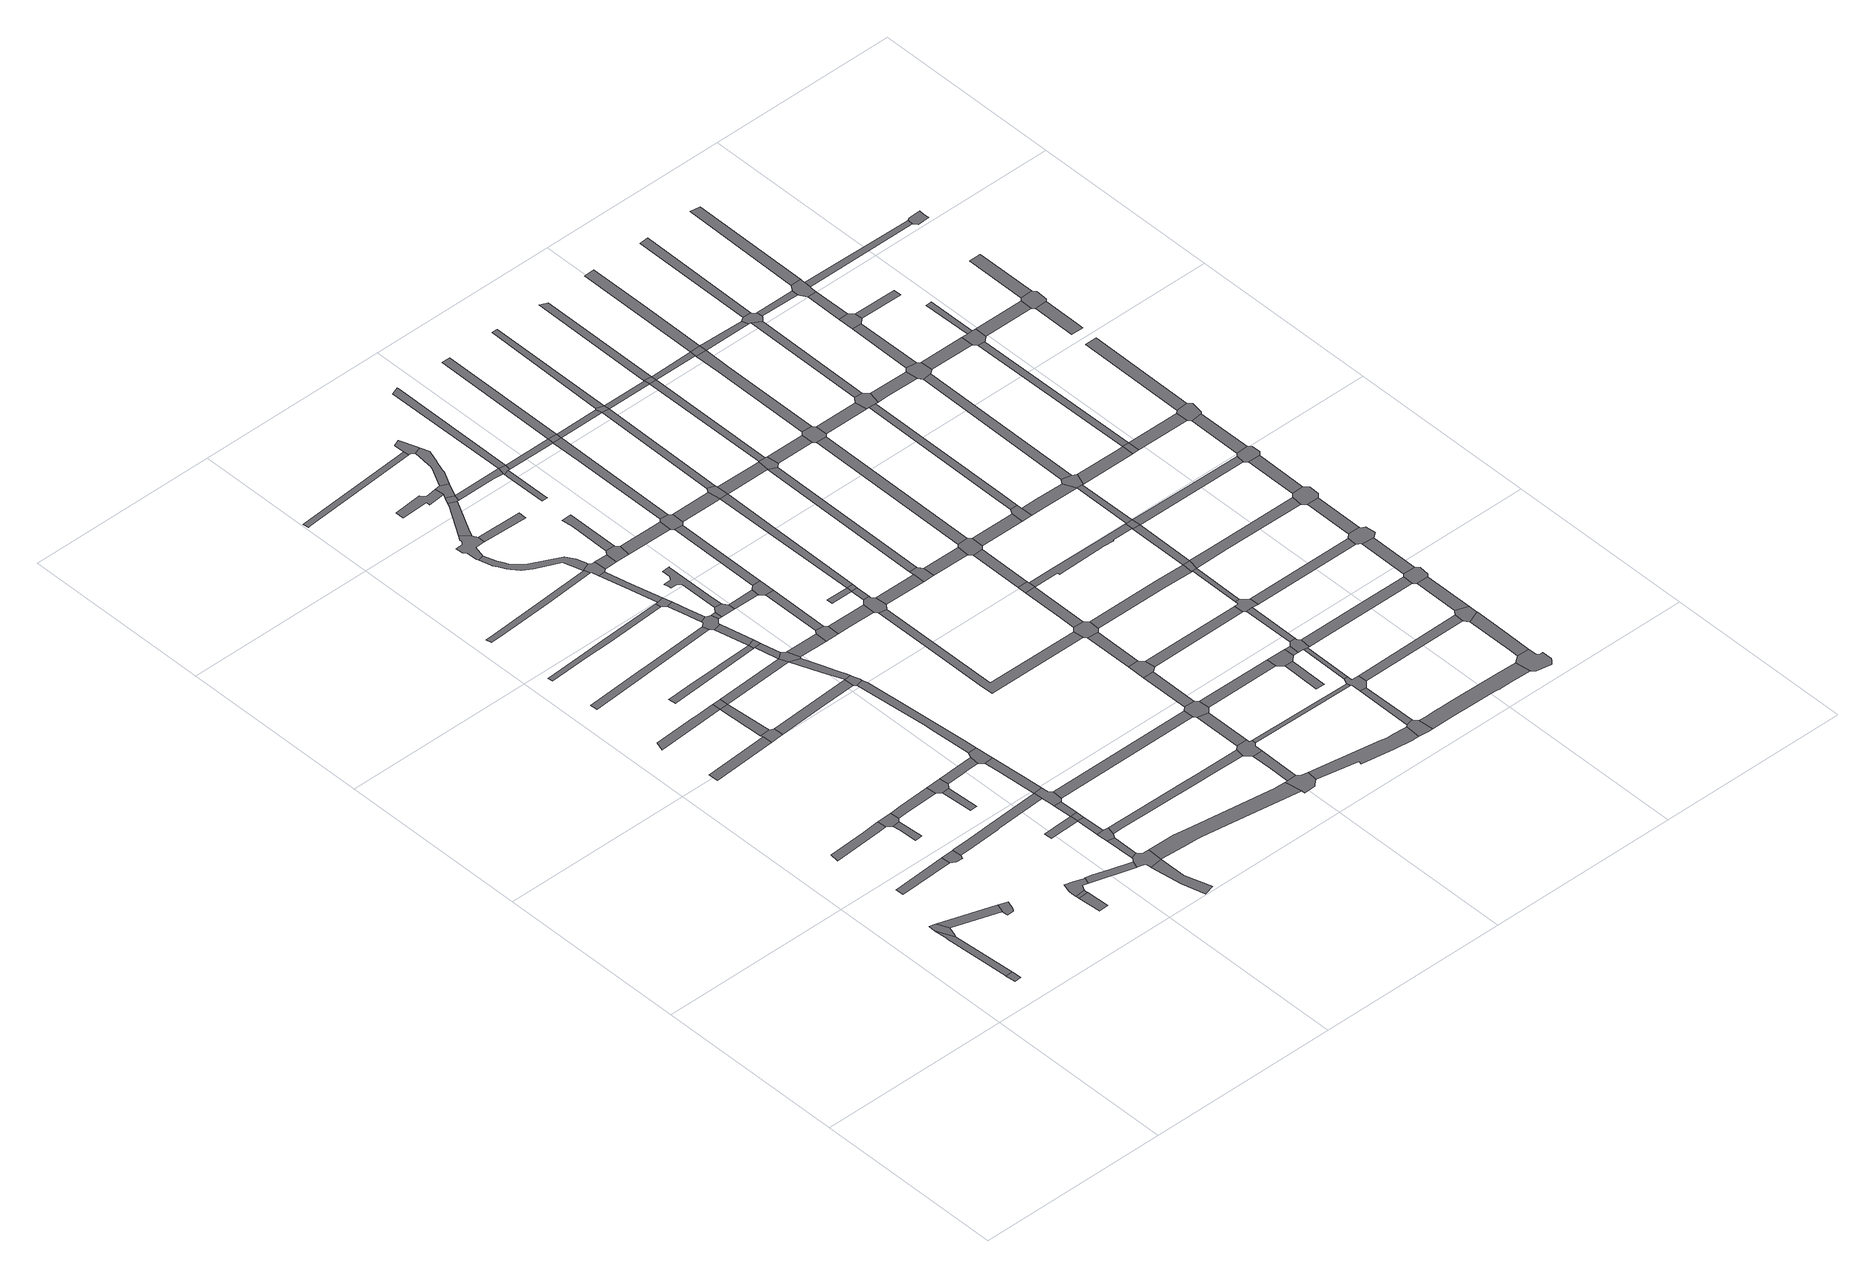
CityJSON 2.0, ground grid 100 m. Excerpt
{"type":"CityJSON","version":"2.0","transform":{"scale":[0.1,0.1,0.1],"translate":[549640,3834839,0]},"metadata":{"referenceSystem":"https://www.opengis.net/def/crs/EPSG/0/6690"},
"CityObjects":{
"road1":{"type":"Road","geometry":[{"type":"MultiSurface","lod":"1","boundaries":[[[0,1,2,3,4,5]]]}]},
"road2":{"type":"Road","attributes":{"RoadStructureAttribute.sectionType":"1"},"geometry":[{"type":"MultiSurface","lod":"1","boundaries":[[[6,7,8,2,1,9]]]}]},
"road3":{"type":"Road","geometry":[{"type":"MultiSurface","lod":"1","boundaries":[[[10,6,9,11,12,13]]]}]},
"road4":{"type":"Road","attributes":{"RoadStructureAttribute.sectionType":"1"},"geometry":[{"type":"MultiSurface","lod":"1","boundaries":[[[13,12,14,15,16]]]}]},
"road5":{"type":"Road","attributes":{"RoadStructureAttribute.sectionType":"1"},"geometry":[{"type":"MultiSurface","lod":"1","boundaries":[[[17,18,19,20]]]}]},
"road6":{"type":"Road","geometry":[{"type":"MultiSurface","lod":"1","boundaries":[[[16,15,21,22,23,24,25,26]]]}]},
"road7":{"type":"Road","attributes":{"RoadStructureAttribute.sectionType":"1"},"geometry":[{"type":"MultiSurface","lod":"1","boundaries":[[[27,28,29,30,31,32]]]}]},
"road8":{"type":"Road","geometry":[{"type":"MultiSurface","lod":"1","boundaries":[[[33,17,20,34,35,36,37,38]]]}]},
"road9":{"type":"Road","geometry":[{"type":"MultiSurface","lod":"1","boundaries":[[[39,40,41,42,43,44,45]]]}]},
"road10":{"type":"Road","geometry":[{"type":"MultiSurface","lod":"1","boundaries":[[[46,47,48,49]]]}]},
"road11":{"type":"Road","geometry":[{"type":"MultiSurface","lod":"1","boundaries":[[[50,27,32,51,52,45,44,53,54]]]}]},
"road12":{"type":"Road","attributes":{"RoadStructureAttribute.sectionType":"1"},"geometry":[{"type":"MultiSurface","lod":"1","boundaries":[[[55,56,47,46]]]}]},
"road13":{"type":"Road","attributes":{"RoadStructureAttribute.sectionType":"1"},"geometry":[{"type":"MultiSurface","lod":"1","boundaries":[[[57,58,59,60]]]}]},
"road14":{"type":"Road","geometry":[{"type":"MultiSurface","lod":"1","boundaries":[[[61,62,63,64,65,66,56,55,67,68,69]]]}]},
"road15":{"type":"Road","attributes":{"RoadStructureAttribute.sectionType":"1"},"geometry":[{"type":"MultiSurface","lod":"1","boundaries":[[[70,71,72,73,74,75,76]]]}]},
"road16":{"type":"Road","attributes":{"RoadStructureAttribute.sectionType":"1"},"geometry":[{"type":"MultiSurface","lod":"1","boundaries":[[[77,78,50,54,79,80]]]}]},
"road17":{"type":"Road","attributes":{"RoadStructureAttribute.sectionType":"1"},"geometry":[{"type":"MultiSurface","lod":"1","boundaries":[[[81,82,69,68,83,84]]]}]},
"road18":{"type":"Road","attributes":{"RoadStructureAttribute.sectionType":"1"},"geometry":[{"type":"MultiSurface","lod":"1","boundaries":[[[85,86,87,88,89,33,38,90,91,92,93]]]}]},
"road19":{"type":"Road","geometry":[{"type":"MultiSurface","lod":"1","boundaries":[[[94,95,96,57,60,97,98,99]]]}]},
"road20":{"type":"Road","attributes":{"RoadStructureAttribute.sectionType":"1"},"geometry":[{"type":"MultiSurface","lod":"1","boundaries":[[[100,101,76,96,95]]]}]},
"road21":{"type":"Road","geometry":[{"type":"MultiSurface","lod":"1","boundaries":[[[102,103,104,105,106]]]}]},
"road22":{"type":"Road","geometry":[{"type":"MultiSurface","lod":"1","boundaries":[[[107,70,76,101]]]}]},
"road23":{"type":"Road","geometry":[{"type":"MultiSurface","lod":"1","boundaries":[[[108,77,80,109,106,105,110]]]}]},
"road24":{"type":"Road","attributes":{"RoadStructureAttribute.sectionType":"1"},"geometry":[{"type":"MultiSurface","lod":"1","boundaries":[[[111,112,113,114,115,116]]]}]},
"road25":{"type":"Road","geometry":[{"type":"MultiSurface","lod":"1","boundaries":[[[117,118,119,120,121,122,123,124,125,126,127]]]}]},
"road26":{"type":"Road","geometry":[{"type":"MultiSurface","lod":"1","boundaries":[[[128,129,130,131,132,133,134,84,83,135,136,137,138,113,112,139]]]}]},
"road27":{"type":"Road","attributes":{"RoadStructureAttribute.sectionType":"1"},"geometry":[{"type":"MultiSurface","lod":"1","boundaries":[[[140,141,142,143,144,145,146,147]]]}]},
"road28":{"type":"Road","attributes":{"RoadStructureAttribute.sectionType":"1"},"geometry":[{"type":"MultiSurface","lod":"1","boundaries":[[[148,131,130,149]]]}]},
"road29":{"type":"Road","attributes":{"RoadStructureAttribute.sectionType":"1"},"geometry":[{"type":"MultiSurface","lod":"1","boundaries":[[[150,151,152,153,154,155,156,157]]]}]},
"road30":{"type":"Road","geometry":[{"type":"MultiSurface","lod":"1","boundaries":[[[158,159,160,148,149,161,162,163]]]}]},
"road31":{"type":"Road","attributes":{"RoadStructureAttribute.sectionType":"1"},"geometry":[{"type":"MultiSurface","lod":"1","boundaries":[[[164,165,127,166,167,159,158]]]}]},
"road32":{"type":"Road","geometry":[{"type":"MultiSurface","lod":"1","boundaries":[[[168,117,127,165]]]}]},
"road33":{"type":"Road","attributes":{"RoadStructureAttribute.sectionType":"1"},"geometry":[{"type":"MultiSurface","lod":"1","boundaries":[[[169,170,171,108,110,172,173,174]]]}]},
"road34":{"type":"Road","attributes":{"RoadStructureAttribute.sectionType":"1"},"geometry":[{"type":"MultiSurface","lod":"1","boundaries":[[[175,176,177,178,179,180,181,182,183]]]}]},
"road35":{"type":"Road","attributes":{"RoadStructureAttribute.sectionType":"1"},"geometry":[{"type":"MultiSurface","lod":"1","boundaries":[[[184,185,186,187,188,189,190,191,192,193]]]}]},
"road36":{"type":"Road","attributes":{"RoadStructureAttribute.sectionType":"1"},"geometry":[{"type":"MultiSurface","lod":"1","boundaries":[[[194,117,168,195]]]}]},
"road37":{"type":"Road","attributes":{"RoadStructureAttribute.sectionType":"1"},"geometry":[{"type":"MultiSurface","lod":"1","boundaries":[[[196,99,98,197,198]]]}]},
"road38":{"type":"Road","geometry":[{"type":"MultiSurface","lod":"1","boundaries":[[[199,200,85,93,201,194,195,202,203,204,205]]]}]},
"road39":{"type":"Road","attributes":{"RoadStructureAttribute.sectionType":"1"},"geometry":[{"type":"MultiSurface","lod":"1","boundaries":[[[206,207,107,101,208,209]]]}]},
"road40":{"type":"Road","attributes":{"RoadStructureAttribute.sectionType":"1"},"geometry":[{"type":"MultiSurface","lod":"1","boundaries":[[[210,211,212,213,214,215,85,200]]]}]},
"road41":{"type":"Road","geometry":[{"type":"MultiSurface","lod":"1","boundaries":[[[216,217,169,174,213,212]]]}]},
"road42":{"type":"Road","geometry":[{"type":"MultiSurface","lod":"1","boundaries":[[[218,219,220,221,222,223,224,225,226,227,228,229,230,231,232,233,234,235]]]}]},
"road43":{"type":"Road","attributes":{"RoadStructureAttribute.sectionType":"1"},"geometry":[{"type":"MultiSurface","lod":"1","boundaries":[[[236,237,238,239,240,241,242,243,244,245,217,216]]]}]},
"road44":{"type":"Road","attributes":{"RoadStructureAttribute.sectionType":"1"},"geometry":[{"type":"MultiSurface","lod":"1","boundaries":[[[246,247,248,249,250,251,252,253,231,230,254,255,256,257,258,259,260,261,262,263,264]]]}]},
"road45":{"type":"Road","attributes":{"RoadStructureAttribute.sectionType":"1"},"geometry":[{"type":"MultiSurface","lod":"1","boundaries":[[[265,266,267,268,206,269]]]}]},
"road46":{"type":"Road","attributes":{"RoadStructureAttribute.sectionType":"1"},"geometry":[{"type":"MultiSurface","lod":"1","boundaries":[[[270,271,272,273,274,275,276,277]]]}]},
"road47":{"type":"Road","geometry":[{"type":"MultiSurface","lod":"1","boundaries":[[[278,175,183,266,265]]]}]},
"road48":{"type":"Road","geometry":[{"type":"MultiSurface","lod":"1","boundaries":[[[279,280,269,206,209,281,282,283]]]}]},
"road49":{"type":"Road","attributes":{"RoadStructureAttribute.sectionType":"1"},"geometry":[{"type":"MultiSurface","lod":"1","boundaries":[[[209,284,285,286,287,288,289,290,281]]]}]},
"road50":{"type":"Road","attributes":{"RoadStructureAttribute.sectionType":"1"},"geometry":[{"type":"MultiSurface","lod":"1","boundaries":[[[291,292,293,175,278]]]}]},
"road51":{"type":"Road","geometry":[{"type":"MultiSurface","lod":"1","boundaries":[[[294,295,286,285,196,198,242,241]]]}]},
"road52":{"type":"Road","geometry":[{"type":"MultiSurface","lod":"1","boundaries":[[[296,297,298,299,300,301,302,303,140,147,304,292,291,305,306,307,308]]]}]},
"road53":{"type":"Road","attributes":{"RoadStructureAttribute.sectionType":"1"},"geometry":[{"type":"MultiSurface","lod":"1","boundaries":[[[309,310,311,312,301,300]]]}]},
"road54":{"type":"Road","geometry":[{"type":"MultiSurface","lod":"1","boundaries":[[[313,314,150,157,315,316,311,310]]]}]},
"road55":{"type":"Road","attributes":{"RoadStructureAttribute.sectionType":"1"},"geometry":[{"type":"MultiSurface","lod":"1","boundaries":[[[317,318,319,320,139,112,321,322,323,324,325,326,327,328]]]}]},
"road56":{"type":"Road","attributes":{"RoadStructureAttribute.sectionType":"1"},"geometry":[{"type":"MultiSurface","lod":"1","boundaries":[[[329,330,331,332,314,313]]]}]},
"road57":{"type":"Road","attributes":{"RoadStructureAttribute.sectionType":"1"},"geometry":[{"type":"MultiSurface","lod":"1","boundaries":[[[333,334,218,235,335,336,337]]]}]},
"road58":{"type":"Road","geometry":[{"type":"MultiSurface","lod":"1","boundaries":[[[338,339,340,341,342,343,344,345,346]]]}]},
"road59":{"type":"Road","geometry":[{"type":"MultiSurface","lod":"1","boundaries":[[[347,264,263,184,193,348,331,330,349,350,351]]]}]},
"road60":{"type":"Road","attributes":{"RoadStructureAttribute.sectionType":"1"},"geometry":[{"type":"MultiSurface","lod":"1","boundaries":[[[352,353,308,307,354]]]}]},
"road61":{"type":"Road","attributes":{"RoadStructureAttribute.sectionType":"1"},"geometry":[{"type":"MultiSurface","lod":"1","boundaries":[[[355,356,163,162,357,358,359,360,361,362]]]}]},
"road62":{"type":"Road","attributes":{"RoadStructureAttribute.sectionType":"1"},"geometry":[{"type":"MultiSurface","lod":"1","boundaries":[[[283,282,363,364]]]}]},
"road63":{"type":"Road","attributes":{"RoadStructureAttribute.sectionType":"1"},"geometry":[{"type":"MultiSurface","lod":"1","boundaries":[[[365,366,234,233]]]}]},
"road64":{"type":"Road","geometry":[{"type":"MultiSurface","lod":"1","boundaries":[[[367,368,352,354,369,370,371,372,373]]]}]},
"road65":{"type":"Road","attributes":{"RoadStructureAttribute.sectionType":"1"},"geometry":[{"type":"MultiSurface","lod":"1","boundaries":[[[351,350,374,375,376]]]}]},
"road66":{"type":"Road","geometry":[{"type":"MultiSurface","lod":"1","boundaries":[[[377,333,337,378,379]]]}]},
"road67":{"type":"Road","attributes":{"RoadStructureAttribute.sectionType":"1"},"geometry":[{"type":"MultiSurface","lod":"1","boundaries":[[[380,381,382,383,384,385,386,387,388,389,390,391,392,393,394,395,367,373]]]}]},
"road68":{"type":"Road","attributes":{"RoadStructureAttribute.sectionType":"1"},"geometry":[{"type":"MultiSurface","lod":"1","boundaries":[[[205,204,396,397]]]}]},
"road69":{"type":"Road","geometry":[{"type":"MultiSurface","lod":"1","boundaries":[[[398,346,345,377,379,399,400]]]}]},
"road70":{"type":"Road","geometry":[{"type":"MultiSurface","lod":"1","boundaries":[[[401,376,375,402,403,404]]]}]},
"road71":{"type":"Road","geometry":[{"type":"MultiSurface","lod":"1","boundaries":[[[405,364,363,406,407,408]]]}]},
"road72":{"type":"Road","attributes":{"RoadStructureAttribute.sectionType":"1"},"geometry":[{"type":"MultiSurface","lod":"1","boundaries":[[[370,369,409,410,411]]]}]},
"road73":{"type":"Road","attributes":{"RoadStructureAttribute.sectionType":"1"},"geometry":[{"type":"MultiSurface","lod":"1","boundaries":[[[412,413,414,401,404]]]}]},
"road74":{"type":"Road","attributes":{"RoadStructureAttribute.sectionType":"1"},"geometry":[{"type":"MultiSurface","lod":"1","boundaries":[[[415,405,408,416]]]}]},
"road75":{"type":"Road","attributes":{"RoadStructureAttribute.sectionType":"1"},"geometry":[{"type":"MultiSurface","lod":"1","boundaries":[[[417,418,419,420,421,422,423,424,425,426,427,428,429,398,400]]]}]},
"road76":{"type":"Road","attributes":{"RoadStructureAttribute.sectionType":"1"},"geometry":[{"type":"MultiSurface","lod":"1","boundaries":[[[379,378,430,431,432]]]}]},
"road77":{"type":"Road","geometry":[{"type":"MultiSurface","lod":"1","boundaries":[[[433,411,410,434,415,416,435]]]}]},
"road78":{"type":"Road","attributes":{"RoadStructureAttribute.sectionType":"1"},"geometry":[{"type":"MultiSurface","lod":"1","boundaries":[[[407,406,436,437,438]]]}]},
"road79":{"type":"Road","geometry":[{"type":"MultiSurface","lod":"1","boundaries":[[[439,440,441,442,443,270,277,444,445,424,423]]]}]},
"road80":{"type":"Road","attributes":{"RoadStructureAttribute.sectionType":"1"},"geometry":[{"type":"MultiSurface","lod":"1","boundaries":[[[403,402,446,447]]]}]},
"road81":{"type":"Road","geometry":[{"type":"MultiSurface","lod":"1","boundaries":[[[448,449,450,451,452]]]}]},
"road82":{"type":"Road","attributes":{"RoadStructureAttribute.sectionType":"1"},"geometry":[{"type":"MultiSurface","lod":"1","boundaries":[[[453,433,435,454]]]}]},
"road83":{"type":"Road","geometry":[{"type":"MultiSurface","lod":"1","boundaries":[[[328,327,455,456,457,458,459,460,461,462,463]]]}]},
"road84":{"type":"Road","geometry":[{"type":"MultiSurface","lod":"1","boundaries":[[[432,431,452,451,464,465]]]}]},
"road85":{"type":"Road","attributes":{"RoadStructureAttribute.sectionType":"1"},"geometry":[{"type":"MultiSurface","lod":"1","boundaries":[[[466,467,463,462,468,469]]]}]},
"road86":{"type":"Road","geometry":[{"type":"MultiSurface","lod":"1","boundaries":[[[470,471,472,473]]]}]},
"road87":{"type":"Road","geometry":[{"type":"MultiSurface","lod":"1","boundaries":[[[474,475,438,437,476,477,478,479,480,481]]]}]},
"road88":{"type":"Road","geometry":[{"type":"MultiSurface","lod":"1","boundaries":[[[482,362,361,466,469,483,484,485,486,487,488,489]]]}]},
"road89":{"type":"Road","geometry":[{"type":"MultiSurface","lod":"1","boundaries":[[[490,447,446,453,454,491,492,493]]]}]},
"road90":{"type":"Road","attributes":{"RoadStructureAttribute.sectionType":"1"},"geometry":[{"type":"MultiSurface","lod":"1","boundaries":[[[472,474,481,494]]]}]},
"road91":{"type":"Road","geometry":[{"type":"MultiSurface","lod":"1","boundaries":[[[473,472,494,495]]]}]},
"road92":{"type":"Road","attributes":{"RoadStructureAttribute.sectionType":"1"},"geometry":[{"type":"MultiSurface","lod":"1","boundaries":[[[496,497,498,432,465]]]}]},
"road93":{"type":"Road","attributes":{"RoadStructureAttribute.sectionType":"1"},"geometry":[{"type":"MultiSurface","lod":"1","boundaries":[[[499,482,489,500]]]}]},
"road94":{"type":"Road","attributes":{"RoadStructureAttribute.sectionType":"1"},"geometry":[{"type":"MultiSurface","lod":"1","boundaries":[[[465,464,501,502]]]}]},
"road95":{"type":"Road","geometry":[{"type":"MultiSurface","lod":"1","boundaries":[[[503,397,396,499,500,504,505,506]]]}]},
"road96":{"type":"Road","attributes":{"RoadStructureAttribute.sectionType":"1"},"geometry":[{"type":"MultiSurface","lod":"1","boundaries":[[[476,507,508,509,510,511,512,477]]]}]},
"road97":{"type":"Road","attributes":{"RoadStructureAttribute.sectionType":"1"},"geometry":[{"type":"MultiSurface","lod":"1","boundaries":[[[513,514,515,501,516,517,490,493]]]}]},
"road98":{"type":"Road","attributes":{"RoadStructureAttribute.sectionType":"1"},"geometry":[{"type":"MultiSurface","lod":"1","boundaries":[[[518,479,478,519,520]]]}]},
"road99":{"type":"Road","attributes":{"RoadStructureAttribute.sectionType":"1"},"geometry":[{"type":"MultiSurface","lod":"1","boundaries":[[[492,491,521,522,523]]]}]},
"road100":{"type":"Road","attributes":{"RoadStructureAttribute.sectionType":"1"},"geometry":[{"type":"MultiSurface","lod":"1","boundaries":[[[522,473,495,524,525]]]}]},
"road101":{"type":"Road","attributes":{"RoadStructureAttribute.sectionType":"1"},"geometry":[{"type":"MultiSurface","lod":"1","boundaries":[[[526,503,506,527]]]}]},
"road102":{"type":"Road","attributes":{"RoadStructureAttribute.sectionType":"1"},"geometry":[{"type":"MultiSurface","lod":"1","boundaries":[[[528,529,530,531,532,460,459,533,534,535,536,537,538,539,540]]]}]},
"road103":{"type":"Road","geometry":[{"type":"MultiSurface","lod":"1","boundaries":[[[541,526,527,542,543,544]]]}]},
"road104":{"type":"Road","geometry":[{"type":"MultiSurface","lod":"1","boundaries":[[[502,501,515,545]]]}]},
"road105":{"type":"Road","attributes":{"RoadStructureAttribute.sectionType":"1"},"geometry":[{"type":"MultiSurface","lod":"1","boundaries":[[[546,541,544,547]]]}]},
"road106":{"type":"Road","geometry":[{"type":"MultiSurface","lod":"1","boundaries":[[[548,520,519,549,550,551]]]}]},
"road107":{"type":"Road","geometry":[{"type":"MultiSurface","lod":"1","boundaries":[[[552,553,523,522,525,554,555]]]}]},
"road108":{"type":"Road","geometry":[{"type":"MultiSurface","lod":"1","boundaries":[[[556,511,510,546,547,557,558,559]]]}]},
"road109":{"type":"Road","attributes":{"RoadStructureAttribute.sectionType":"1"},"geometry":[{"type":"MultiSurface","lod":"1","boundaries":[[[486,485,560,561]]]}]},
"road110":{"type":"Road","attributes":{"RoadStructureAttribute.sectionType":"1"},"geometry":[{"type":"MultiSurface","lod":"1","boundaries":[[[562,502,545,563]]]}]},
"road111":{"type":"Road","attributes":{"RoadStructureAttribute.sectionType":"1"},"geometry":[{"type":"MultiSurface","lod":"1","boundaries":[[[505,504,564,565]]]}]},
"road112":{"type":"Road","attributes":{"RoadStructureAttribute.sectionType":"1"},"geometry":[{"type":"MultiSurface","lod":"1","boundaries":[[[545,515,566,567]]]}]},
"road113":{"type":"Road","attributes":{"RoadStructureAttribute.sectionType":"1"},"geometry":[{"type":"MultiSurface","lod":"1","boundaries":[[[568,569,556,559,570,571]]]}]},
"road114":{"type":"Road","attributes":{"RoadStructureAttribute.sectionType":"1"},"geometry":[{"type":"MultiSurface","lod":"1","boundaries":[[[550,549,572,573]]]}]},
"road115":{"type":"Road","attributes":{"RoadStructureAttribute.sectionType":"1"},"geometry":[{"type":"MultiSurface","lod":"1","boundaries":[[[566,552,555,574]]]}]},
"road116":{"type":"Road","attributes":{"RoadStructureAttribute.sectionType":"1"},"geometry":[{"type":"MultiSurface","lod":"1","boundaries":[[[575,548,551,576]]]}]},
"road117":{"type":"Road","attributes":{"RoadStructureAttribute.sectionType":"1"},"geometry":[{"type":"MultiSurface","lod":"1","boundaries":[[[577,578,554,525,579,580,575,581]]]}]},
"road118":{"type":"Road","geometry":[{"type":"MultiSurface","lod":"1","boundaries":[[[582,568,571,583,584]]]}]},
"road119":{"type":"Road","attributes":{"RoadStructureAttribute.sectionType":"1"},"geometry":[{"type":"MultiSurface","lod":"1","boundaries":[[[585,586,582,584]]]}]},
"road120":{"type":"Road","geometry":[{"type":"MultiSurface","lod":"1","boundaries":[[[587,588,589,540,539,590,591,592]]]}]},
"road121":{"type":"Road","geometry":[{"type":"MultiSurface","lod":"1","boundaries":[[[593,594,595,567,566,574,596]]]}]},
"road122":{"type":"Road","attributes":{"RoadStructureAttribute.sectionType":"1"},"geometry":[{"type":"MultiSurface","lod":"1","boundaries":[[[543,542,597,598]]]}]},
"road123":{"type":"Road","geometry":[{"type":"MultiSurface","lod":"1","boundaries":[[[599,573,572,586,585,600,601,602]]]}]},
"road124":{"type":"Road","geometry":[{"type":"MultiSurface","lod":"1","boundaries":[[[603,604,605,606]]]}]},
"road125":{"type":"Road","attributes":{"RoadStructureAttribute.sectionType":"1"},"geometry":[{"type":"MultiSurface","lod":"1","boundaries":[[[607,588,587,608]]]}]},
"road126":{"type":"Road","geometry":[{"type":"MultiSurface","lod":"1","boundaries":[[[581,575,576,609,610,611,612]]]}]},
"road127":{"type":"Road","geometry":[{"type":"MultiSurface","lod":"1","boundaries":[[[565,564,603,606,613,614]]]}]},
"road128":{"type":"Road","attributes":{"RoadStructureAttribute.sectionType":"1"},"geometry":[{"type":"MultiSurface","lod":"1","boundaries":[[[615,616,593,596]]]}]},
"road129":{"type":"Road","geometry":[{"type":"MultiSurface","lod":"1","boundaries":[[[617,561,560,618,619,607,608,620,621,622,623,624]]]}]},
"road130":{"type":"Road","attributes":{"RoadStructureAttribute.sectionType":"1"},"geometry":[{"type":"MultiSurface","lod":"1","boundaries":[[[625,558,557,626,627,628]]]}]},
"road131":{"type":"Road","attributes":{"RoadStructureAttribute.sectionType":"1"},"geometry":[{"type":"MultiSurface","lod":"1","boundaries":[[[596,574,629,630]]]}]},
"road132":{"type":"Road","attributes":{"RoadStructureAttribute.sectionType":"1"},"geometry":[{"type":"MultiSurface","lod":"1","boundaries":[[[614,613,631,632]]]}]},
"road133":{"type":"Road","attributes":{"RoadStructureAttribute.sectionType":"1"},"geometry":[{"type":"MultiSurface","lod":"1","boundaries":[[[633,617,624,634]]]}]},
"road134":{"type":"Road","attributes":{"RoadStructureAttribute.sectionType":"1"},"geometry":[{"type":"MultiSurface","lod":"1","boundaries":[[[635,629,612,611]]]}]},
"road135":{"type":"Road","attributes":{"RoadStructureAttribute.sectionType":"1"},"geometry":[{"type":"MultiSurface","lod":"1","boundaries":[[[636,599,602,637]]]}]},
"road136":{"type":"Road","attributes":{"RoadStructureAttribute.sectionType":"1"},"geometry":[{"type":"MultiSurface","lod":"1","boundaries":[[[610,609,638,639]]]}]},
"road137":{"type":"Road","attributes":{"RoadStructureAttribute.sectionType":"1"},"geometry":[{"type":"MultiSurface","lod":"1","boundaries":[[[601,600,640,641]]]}]},
"road138":{"type":"Road","geometry":[{"type":"MultiSurface","lod":"1","boundaries":[[[642,643,632,631,644,645,633,634,646,647,648,649,650]]]}]},
"road139":{"type":"Road","attributes":{"RoadStructureAttribute.sectionType":"1"},"geometry":[{"type":"MultiSurface","lod":"1","boundaries":[[[651,652,583,571,653,654,655,656,657,658,659]]]}]},
"road140":{"type":"Road","attributes":{"RoadStructureAttribute.sectionType":"1"},"geometry":[{"type":"MultiSurface","lod":"1","boundaries":[[[660,661,642,650]]]}]},
"road141":{"type":"Road","geometry":[{"type":"MultiSurface","lod":"1","boundaries":[[[662,630,629,635,663]]]}]},
"road142":{"type":"Road","attributes":{"RoadStructureAttribute.sectionType":"1"},"geometry":[{"type":"MultiSurface","lod":"1","boundaries":[[[664,665,666,667,668,669,670,671,592,591,672,673,674,675,676,677,678,679,680,681]]]}]},
"road143":{"type":"Road","geometry":[{"type":"MultiSurface","lod":"1","boundaries":[[[682,683,598,597,661,660,684,685,686]]]}]},
"road144":{"type":"Road","geometry":[{"type":"MultiSurface","lod":"1","boundaries":[[[687,639,638,636,637,688,689,690]]]}]},
"road145":{"type":"Road","geometry":[{"type":"MultiSurface","lod":"1","boundaries":[[[691,641,640,692,693,694]]]}]},
"road146":{"type":"Road","attributes":{"RoadStructureAttribute.sectionType":"1"},"geometry":[{"type":"MultiSurface","lod":"1","boundaries":[[[695,696,682,686]]]}]},
"road147":{"type":"Road","attributes":{"RoadStructureAttribute.sectionType":"1"},"geometry":[{"type":"MultiSurface","lod":"1","boundaries":[[[697,698,662,663,699]]]}]},
"road148":{"type":"Road","attributes":{"RoadStructureAttribute.sectionType":"1"},"geometry":[{"type":"MultiSurface","lod":"1","boundaries":[[[700,663,635,701]]]}]},
"road149":{"type":"Road","geometry":[{"type":"MultiSurface","lod":"1","boundaries":[[[702,628,627,696,695]]]}]},
"road150":{"type":"Road","attributes":{"RoadStructureAttribute.sectionType":"1"},"geometry":[{"type":"MultiSurface","lod":"1","boundaries":[[[703,621,620,704]]]}]},
"road151":{"type":"Road","attributes":{"RoadStructureAttribute.sectionType":"1"},"geometry":[{"type":"MultiSurface","lod":"1","boundaries":[[[705,706,687,690,707,708]]]}]},
"road152":{"type":"Road","attributes":{"RoadStructureAttribute.sectionType":"1"},"geometry":[{"type":"MultiSurface","lod":"1","boundaries":[[[709,628,702,710]]]}]},
"road153":{"type":"Road","attributes":{"RoadStructureAttribute.sectionType":"1"},"geometry":[{"type":"MultiSurface","lod":"1","boundaries":[[[689,688,711,712]]]}]},
"road154":{"type":"Road","attributes":{"RoadStructureAttribute.sectionType":"1"},"geometry":[{"type":"MultiSurface","lod":"1","boundaries":[[[713,693,692,714,715,716]]]}]},
"road155":{"type":"Road","attributes":{"RoadStructureAttribute.sectionType":"1"},"geometry":[{"type":"MultiSurface","lod":"1","boundaries":[[[717,718,691,694,719,720,721]]]}]},
"road156":{"type":"Road","attributes":{"RoadStructureAttribute.sectionType":"1"},"geometry":[{"type":"MultiSurface","lod":"1","boundaries":[[[722,647,646,723,724,725]]]}]},
"road157":{"type":"Road","geometry":[{"type":"MultiSurface","lod":"1","boundaries":[[[659,658,709,710,726,727]]]}]},
"road158":{"type":"Road","geometry":[{"type":"MultiSurface","lod":"1","boundaries":[[[728,700,701,705,708]]]}]},
"road159":{"type":"Road","attributes":{"RoadStructureAttribute.sectionType":"1"},"geometry":[{"type":"MultiSurface","lod":"1","boundaries":[[[715,727,726,729]]]}]},
"road160":{"type":"Road","attributes":{"RoadStructureAttribute.sectionType":"1"},"geometry":[{"type":"MultiSurface","lod":"1","boundaries":[[[685,684,730,731]]]}]},
"road161":{"type":"Road","geometry":[{"type":"MultiSurface","lod":"1","boundaries":[[[732,681,680,733,734,735,736,737,738,739,740,741]]]}]},
"road162":{"type":"Road","geometry":[{"type":"MultiSurface","lod":"1","boundaries":[[[742,716,715,729,743,744,745]]]}]},
"road163":{"type":"Road","geometry":[{"type":"MultiSurface","lod":"1","boundaries":[[[746,712,711,717,721,747,748,749]]]}]},
"road164":{"type":"Road","attributes":{"RoadStructureAttribute.sectionType":"1"},"geometry":[{"type":"MultiSurface","lod":"1","boundaries":[[[750,751,752,700,728]]]}]},
"road165":{"type":"Road","attributes":{"RoadStructureAttribute.sectionType":"1"},"geometry":[{"type":"MultiSurface","lod":"1","boundaries":[[[728,708,753,754]]]}]},
"road166":{"type":"Road","attributes":{"RoadStructureAttribute.sectionType":"1"},"geometry":[{"type":"MultiSurface","lod":"1","boundaries":[[[755,756,757,758,759,760,761,732,741]]]}]},
"road167":{"type":"Road","attributes":{"RoadStructureAttribute.sectionType":"1"},"geometry":[{"type":"MultiSurface","lod":"1","boundaries":[[[762,763,764,702,695,765,766,767,768]]]}]},
"road168":{"type":"Road","attributes":{"RoadStructureAttribute.sectionType":"1"},"geometry":[{"type":"MultiSurface","lod":"1","boundaries":[[[769,770,746,749,771]]]}]},
"road169":{"type":"Road","geometry":[{"type":"MultiSurface","lod":"1","boundaries":[[[772,703,704,759,758,773,774]]]}]},
"road170":{"type":"Road","attributes":{"RoadStructureAttribute.sectionType":"1"},"geometry":[{"type":"MultiSurface","lod":"1","boundaries":[[[775,748,747,776,777,778]]]}]},
"road171":{"type":"Road","attributes":{"RoadStructureAttribute.sectionType":"1"},"geometry":[{"type":"MultiSurface","lod":"1","boundaries":[[[779,780,742,745]]]}]},
"road172":{"type":"Road","attributes":{"RoadStructureAttribute.sectionType":"1"},"geometry":[{"type":"MultiSurface","lod":"1","boundaries":[[[781,782,744,743,783,784]]]}]},
"road173":{"type":"Road","attributes":{"RoadStructureAttribute.sectionType":"1"},"geometry":[{"type":"MultiSurface","lod":"1","boundaries":[[[785,772,774,786]]]}]},
"road174":{"type":"Road","attributes":{"RoadStructureAttribute.sectionType":"1"},"geometry":[{"type":"MultiSurface","lod":"1","boundaries":[[[787,726,710,788,789,790]]]}]},
"road175":{"type":"Road","geometry":[{"type":"MultiSurface","lod":"1","boundaries":[[[791,792,754,753,769,771,793,794,795,796,797]]]}]},
"road176":{"type":"Road","geometry":[{"type":"MultiSurface","lod":"1","boundaries":[[[798,725,724,785,786,799,800,801]]]}]},
"road177":{"type":"Road","attributes":{"RoadStructureAttribute.sectionType":"1"},"geometry":[{"type":"MultiSurface","lod":"1","boundaries":[[[802,798,801,803]]]}]},
"road178":{"type":"Road","geometry":[{"type":"MultiSurface","lod":"1","boundaries":[[[804,778,777,805,780,779,806,807,808]]]}]},
"road179":{"type":"Road","geometry":[{"type":"MultiSurface","lod":"1","boundaries":[[[784,783,809,810]]]}]},
"road180":{"type":"Road","attributes":{"RoadStructureAttribute.sectionType":"1"},"geometry":[{"type":"MultiSurface","lod":"1","boundaries":[[[811,812,791,797]]]}]},
"road181":{"type":"Road","geometry":[{"type":"MultiSurface","lod":"1","boundaries":[[[813,731,730,814,802,803,815,816,817,818]]]}]},
"road182":{"type":"Road","attributes":{"RoadStructureAttribute.sectionType":"1"},"geometry":[{"type":"MultiSurface","lod":"1","boundaries":[[[819,804,808,820]]]}]},
"road183":{"type":"Road","attributes":{"RoadStructureAttribute.sectionType":"1"},"geometry":[{"type":"MultiSurface","lod":"1","boundaries":[[[795,794,821,822]]]}]},
"road184":{"type":"Road","attributes":{"RoadStructureAttribute.sectionType":"1"},"geometry":[{"type":"MultiSurface","lod":"1","boundaries":[[[823,813,818,824]]]}]},
"road185":{"type":"Road","geometry":[{"type":"MultiSurface","lod":"1","boundaries":[[[825,819,820,826,827,828]]]}]},
"road186":{"type":"Road","geometry":[{"type":"MultiSurface","lod":"1","boundaries":[[[829,768,767,823,824,830,831,832]]]}]},
"road187":{"type":"Road","attributes":{"RoadStructureAttribute.sectionType":"1"},"geometry":[{"type":"MultiSurface","lod":"1","boundaries":[[[807,806,833,834]]]}]},
"road188":{"type":"Road","attributes":{"RoadStructureAttribute.sectionType":"1"},"geometry":[{"type":"MultiSurface","lod":"1","boundaries":[[[835,784,810,836]]]}]},
"road189":{"type":"Road","attributes":{"RoadStructureAttribute.sectionType":"1"},"geometry":[{"type":"MultiSurface","lod":"1","boundaries":[[[837,825,828,838]]]}]},
"road190":{"type":"Road","attributes":{"RoadStructureAttribute.sectionType":"1"},"geometry":[{"type":"MultiSurface","lod":"1","boundaries":[[[839,810,809,840,841]]]}]},
"road191":{"type":"Road","attributes":{"RoadStructureAttribute.sectionType":"1"},"geometry":[{"type":"MultiSurface","lod":"1","boundaries":[[[842,829,832,843]]]}]},
"road192":{"type":"Road","geometry":[{"type":"MultiSurface","lod":"1","boundaries":[[[844,845,822,821,846,837,838,847,848,849,850,851]]]}]},
"road193":{"type":"Road","geometry":[{"type":"MultiSurface","lod":"1","boundaries":[[[852,853,790,789,842,843,854,855]]]}]},
"road194":{"type":"Road","attributes":{"RoadStructureAttribute.sectionType":"1"},"geometry":[{"type":"MultiSurface","lod":"1","boundaries":[[[856,857,827,826]]]}]},
"road195":{"type":"Road","attributes":{"RoadStructureAttribute.sectionType":"1"},"geometry":[{"type":"MultiSurface","lod":"1","boundaries":[[[858,859,853,852]]]}]},
"road196":{"type":"Road","geometry":[{"type":"MultiSurface","lod":"1","boundaries":[[[860,834,833,861,835,836,862,863,864,865,866]]]}]},
"road197":{"type":"Road","attributes":{"RoadStructureAttribute.sectionType":"1"},"geometry":[{"type":"MultiSurface","lod":"1","boundaries":[[[867,844,851,868]]]}]},
"road198":{"type":"Road","geometry":[{"type":"MultiSurface","lod":"1","boundaries":[[[869,870,871,872,841,840,859,858,873,874]]]}]},
"road199":{"type":"Road","attributes":{"RoadStructureAttribute.sectionType":"1"},"geometry":[{"type":"MultiSurface","lod":"1","boundaries":[[[875,876,877,866,865]]]}]},
"road200":{"type":"Road","attributes":{"RoadStructureAttribute.sectionType":"1"},"geometry":[{"type":"MultiSurface","lod":"1","boundaries":[[[878,872,871,879]]]}]},
"road201":{"type":"Road","attributes":{"RoadStructureAttribute.sectionType":"1"},"geometry":[{"type":"MultiSurface","lod":"1","boundaries":[[[864,863,880,881]]]}]},
"road202":{"type":"Road","attributes":{"RoadStructureAttribute.sectionType":"1"},"geometry":[{"type":"MultiSurface","lod":"1","boundaries":[[[849,848,882,883]]]}]},
"road203":{"type":"Road","attributes":{"RoadStructureAttribute.sectionType":"1"},"geometry":[{"type":"MultiSurface","lod":"1","boundaries":[[[884,885,886,887,888]]]}]},
"road204":{"type":"Road","geometry":[{"type":"MultiSurface","lod":"1","boundaries":[[[889,890,881,880,886,885,891,892]]]}]},
"road205":{"type":"Road","attributes":{"RoadStructureAttribute.sectionType":"1"},"geometry":[{"type":"MultiSurface","lod":"1","boundaries":[[[893,890,889,894]]]}]},
"road206":{"type":"Road","geometry":[{"type":"MultiSurface","lod":"1","boundaries":[[[895,883,882,896,897,898,899,900,901]]]}]}
},
"vertices":[
[266,178,0],[265,203,0],[230,202,0],[227,202,0],[232,149,0],[268,151,0],
[202,625,0],[207,552,0],[207,549,0],[243,534,0],
[205,663,0],[247,547,0],[262,595,0],[238,652,0],
[498,519,0],[501,518,0],[515,562,0],
[547,950,0],[262,932,0],[264,889,0],[550,902,0],
[502,498,0],[503,485,0],[537,487,0],[540,492,0],[548,503,0],[562,546,0],
[504,1307,0],[415,1301,0],[214,1289,0],[207,1242,0],[469,1259,0],[507,1262,0],
[614,954,0],[575,888,0],[610,885,0],[610,891,0],[613,896,0],[617,906,0],
[537,1206,0],[543,1110,0],[562,1111,0],[580,1113,0],[576,1174,0],[572,1246,0],[534,1242,0],
[853,358,0],[802,355,0],[809,235,0],[860,238,0],
[584,1312,0],[531,1245,0],[533,1243,0],[572,1248,0],[587,1265,0],
[852,377,0],[801,374,0],
[519,2047,0],[181,2026,0],[185,1976,0],[522,1997,0],
[908,435,0],[907,434,0],[859,450,0],[814,464,0],[799,417,0],[799,398,0],[867,407,0],[895,399,0],[909,437,0],
[504,2349,0],[399,2343,0],[386,2343,0],[160,2330,0],[144,2283,0],[501,2304,0],[506,2304,0],
[810,1326,0],[648,1316,0],[651,1268,0],[813,1275,0],
[1034,400,0],[945,427,0],[1120,334,0],[1131,369,0],
[1124,986,0],[814,966,0],[803,966,0],[687,958,0],[626,955,0],[696,911,0],[848,920,0],[862,921,0],[1127,938,0],
[571,2061,0],[569,2062,0],[518,2060,0],[580,2001,0],[592,2002,0],[589,2053,0],
[567,2092,0],[551,2306,0],
[848,1090,0],[866,1090,0],[885,1091,0],[875,1259,0],[838,1255,0],
[549,2351,0],
[891,1331,0],[837,1256,0],[894,1282,0],
[1232,157,0],[1233,300,0],[1165,291,0],[1188,124,0],[1219,5,0],[1274,20,0],
[1136,768,0],[1135,768,0],[1033,764,0],[1006,763,0],[976,762,0],[978,741,0],[979,719,0],[1047,722,0],[1077,723,0],[1136,726,0],[1138,726,0],
[1205,380,0],[1183,398,0],[1179,401,0],[1146,392,0],[1146,383,0],[1136,374,0],[1132,370,0],[1135,330,0],[1158,323,0],[1161,322,0],[1163,309,0],[1234,380,0],
[814,2747,0],[475,2726,0],[416,2722,0],[115,2703,0],[120,2665,0],[402,2685,0],[480,2691,0],[825,2715,0],
[1143,546,0],[1180,539,0],
[770,2994,0],[441,2975,0],[293,2966,0],[102,2955,0],[103,2930,0],[324,2941,0],[445,2947,0],[772,2964,0],
[1178,607,0],[1141,606,0],[1142,584,0],[1183,544,0],[1193,561,0],[1204,606,0],
[1177,630,0],[1174,727,0],[1140,665,0],[1141,628,0],
[1173,769,0],
[1083,1343,0],[961,1335,0],[939,1334,0],[984,1287,0],[1010,1288,0],[1078,1292,0],
[878,2525,0],[506,2508,0],[394,2503,0],[389,2503,0],[391,2483,0],[392,2463,0],[395,2463,0],[512,2471,0],[880,2495,0],
[691,3361,0],[441,3344,0],[245,3331,0],[126,3323,0],[76,3320,0],[82,3290,0],[170,3296,0],[271,3302,0],[437,3313,0],[699,3331,0],
[1131,867,0],[1171,865,0],
[1028,2079,0],[855,2018,0],[1031,2029,0],
[1175,952,0],[1172,989,0],[1130,879,0],[1173,869,0],[1175,870,0],[1186,883,0],[1190,937,0],
[913,2373,0],[632,2356,0],[555,2307,0],[931,2328,0],
[1164,1098,0],[1161,1142,0],[1150,1274,0],[1102,1270,0],[1108,1193,0],[1111,1154,0],
[1143,1371,0],[1095,1368,0],
[448,3893,0],[436,3872,0],[434,3855,0],[421,3842,0],[400,3840,0],[383,3839,0],[386,3801,0],[388,3799,0],[399,3790,0],[402,3735,0],[402,3733,0],[403,3730,0],[405,3720,0],[436,3729,0],[452,3791,0],[502,3790,0],[504,3831,0],[490,3856,0],
[1137,1443,0],[1120,1643,0],[1110,1761,0],[1092,1968,0],[1089,1995,0],[1082,2026,0],[1044,2017,0],[1069,1752,0],[1080,1637,0],[1083,1565,0],
[730,3392,0],[715,3441,0],[689,3484,0],[544,3558,0],[503,3591,0],[482,3616,0],[471,3639,0],[457,3665,0],[423,3656,0],[424,3653,0],[430,3641,0],[437,3628,0],[453,3596,0],[465,3582,0],[494,3546,0],[537,3519,0],[660,3463,0],[689,3365,0],[732,3382,0],
[926,2499,0],[889,2495,0],[890,2492,0],[912,2382,0],[948,2399,0],
[647,4453,0],[24,4405,0],[14,4404,0],[10,4405,0],[16,4374,0],[17,4374,0],[25,4375,0],[650,4424,0],
[918,2534,0],
[956,2391,0],[948,2398,0],[984,2309,0],[988,2318,0],[969,2381,0],
[989,2182,0],[1031,2079,0],[1066,2085,0],[1061,2102,0],[1048,2137,0],[1029,2190,0],[1025,2202,0],
[881,2706,0],[840,2697,0],[878,2529,0],
[1079,2040,0],[1071,2067,0],
[888,2776,0],[885,2777,0],[877,2782,0],[869,2786,0],[867,2787,0],[833,2772,0],[834,2765,0],[817,2750,0],[825,2714,0],[879,2717,0],[894,2733,0],[900,2738,0],[892,2776,0],
[847,2872,0],[828,2954,0],[797,2947,0],[813,2868,0],
[817,3002,0],[784,2994,0],[789,2952,0],[792,2951,0],
[1910,303,0],[1909,303,0],[1443,370,0],[1378,379,0],[1238,300,0],[1380,293,0],[1435,290,0],[1441,290,0],[1462,288,0],[1682,255,0],[1976,212,0],[1962,302,0],
[780,3162,0],[749,3295,0],[715,3291,0],[746,3160,0],
[559,4081,0],[550,4063,0],[509,3894,0],[579,4027,0],[596,4061,0],
[523,4176,0],[500,4199,0],[353,4185,0],[354,4164,0],[355,4142,0],[495,4146,0],[496,4126,0],[585,4133,0],[579,4183,0],
[746,3371,0],[706,3331,0],[752,3297,0],[763,3307,0],[763,3371,0],
[919,2778,0],[909,2778,0],[918,2738,0],
[1719,599,0],[1640,600,0],[1208,561,0],[1253,561,0],[1683,555,0],[1766,554,0],[1946,551,0],[1953,596,0],
[1140,2317,0],[1140,2380,0],
[740,3782,0],[740,3825,0],
[940,2805,0],[938,2803,0],[995,2737,0],[995,2774,0],[994,2776,0],[978,2797,0],[976,2800,0],
[790,3307,0],[830,3307,0],[831,3370,0],
[575,4113,0],[605,4061,0],[613,4095,0],
[975,2883,0],[973,3127,0],[973,3129,0],[953,3128,0],[933,3127,0],[934,3083,0],[921,3063,0],[918,3063,0],[885,3062,0],[883,3061,0],[885,3043,0],[887,3024,0],[917,3023,0],[936,3009,0],[937,3008,0],[939,2880,0],
[1959,882,0],[1960,936,0],
[611,4186,0],[615,4098,0],[649,4167,0],
[848,3390,0],[902,3306,0],[911,3370,0],[893,3390,0],
[1154,2398,0],[1212,2316,0],[1213,2380,0],[1198,2393,0],
[1126,2736,0],[1131,2736,0],[1134,2775,0],
[894,3663,0],[842,3663,0],[849,3604,0],
[1155,2714,0],[1200,2713,0],
[685,4240,0],[689,4255,0],[693,4265,0],[707,4308,0],[709,4313,0],[731,4379,0],[715,4425,0],[679,4411,0],[669,4321,0],[669,4315,0],[668,4310,0],[665,4296,0],[652,4270,0],
[814,4062,0],[864,4057,0],[873,4095,0],
[1155,2797,0],[1134,2734,0],[1200,2797,0],
[1282,2316,0],[1419,2314,0],[1418,2378,0],
[711,4437,0],[681,4523,0],[647,4511,0],[647,4504,0],[647,4458,0],[660,4425,0],[668,4419,0],
[1144,3305,0],[1145,3369,0],
[864,4033,0],[865,3814,0],[896,3815,0],[894,4058,0],[866,4052,0],
[1157,3290,0],[1202,3287,0],
[1977,194,0],[2038,196,0],[2046,204,0],[2060,216,0],[2071,226,0],[2080,281,0],[2050,287,0],[2027,303,0],[1977,302,0],
[903,4060,0],[908,4090,0],
[1977,518,0],[1977,409,0],[2027,410,0],[2028,517,0],
[1326,2508,0],[1326,2478,0],[1442,2478,0],[1442,2508,0],
[1442,2403,0],[1437,2398,0],[1432,2298,0],[1472,2291,0],[1492,2314,0],[1488,2377,0],[1473,2391,0],[1473,2403,0],
[1972,616,0],[2028,562,0],[2034,568,0],[2043,577,0],[2043,597,0],[2027,597,0],[2027,602,0],[2027,615,0],
[1158,3382,0],[1217,3304,0],[1217,3368,0],[1202,3380,0],
[1473,2478,0],
[1474,2508,0],
[909,4770,0],[909,4777,0],[869,4762,0],
[1972,868,0],[2028,855,0],
[1158,4057,0],[1159,4090,0],
[1978,953,0],[2053,882,0],[2049,937,0],[2034,953,0],
[1432,1961,0],[1432,1638,0],[1432,1583,0],[1967,1581,0],[1961,1636,0],[1472,1638,0],
[1204,3901,0],[1206,4053,0],[1206,4058,0],[1158,4054,0],[1159,3900,0],
[1698,2376,0],[1710,2312,0],[1710,2376,0],
[1427,3303,0],[1436,3303,0],[1426,3367,0],
[1478,3001,0],[1481,3303,0],
[1979,1211,0],[2034,1211,0],
[2574,208,0],[2519,213,0],[2480,214,0],[2454,220,0],[2233,255,0],[2286,183,0],[2283,167,0],[2455,140,0],[2482,135,0],[2515,132,0],[2548,129,0],[2585,126,0],[2591,208,0],
[1979,1308,0],[2061,1230,0],[2056,1287,0],[2034,1308,0],
[1206,4088,0],
[1980,1566,0],[2035,1560,0],
[1710,2402,0],[1769,2312,0],[1769,2375,0],[1752,2402,0],
[1440,3391,0],[1439,3388,0],[1478,3367,0],[1478,3380,0],
[1981,1657,0],[2053,1580,0],[2057,1636,0],[2035,1654,0],
[2596,568,0],[2590,588,0],
[1162,4764,0],[1206,4763,0],
[2447,882,0],[2447,936,0],
[1446,4058,0],[1436,4088,0],
[1982,1961,0],[1981,1743,0],[2037,1959,0],[2037,1961,0],
[1966,2310,0],[1972,2375,0],
[1484,4056,0],
[1716,3302,0],[1756,3284,0],
[1708,3365,0],[1490,3367,0],[1491,3303,0],[1700,3302,0],[1720,3365,0],
[1983,2009,0],[2037,1998,0],[2037,2009,0],
[2038,2294,0],[1985,2292,0],
[2638,224,0],[2599,215,0],[2597,214,0],[2644,122,0],[2663,122,0],[2656,202,0],
[1443,4096,0],[1442,4095,0],[1441,4093,0],[1481,4083,0],
[2581,1233,0],[2581,1285,0],
[1985,2389,0],[2053,2310,0],[2055,2375,0],[2039,2390,0],
[2475,853,0],[2473,653,0],[2518,653,0],[2520,853,0],
[2602,514,0],[2635,513,0],
[1776,3301,0],[1770,3364,0],[1758,3364,0],[1723,3365,0],
[2547,880,0],[2548,933,0],
[1482,4761,0],[1452,4760,0],
[2605,618,0],[2603,568,0],[2603,546,0],[2666,546,0],[2665,591,0],[2629,591,0],[2625,591,0],[2625,618,0],
[2440,1634,0],[2440,1579,0],[2598,1575,0],[2602,1632,0],
[1721,4053,0],[1718,4083,0],
[2578,880,0],[2579,932,0],
[2608,877,0],[2627,874,0],
[1759,4054,0],
[1988,3286,0],[2043,3286,0],
[1976,3300,0],[1975,3363,0],
[2288,2310,0],[2288,2374,0],
[2599,953,0],[2594,947,0],[2606,879,0],[2608,879,0],[2637,874,0],[2642,929,0],[2630,940,0],[2629,941,0],[2629,953,0],
[2436,1996,0],[2170,1997,0],[2170,1961,0],[2171,1950,0],[2437,1952,0],[2490,1950,0],[2491,1954,0],[2602,1953,0],[2602,1995,0],
[2631,1226,0],[2596,1225,0],
[1718,4088,0],[1758,4081,0],
[3107,194,0],[3000,198,0],[2893,199,0],[2836,200,0],[2788,200,0],[2748,200,0],[2698,199,0],[2663,202,0],[2685,122,0],[2780,122,0],[2888,120,0],[3003,118,0],[3035,117,0],[3047,116,0],[3118,114,0],[3157,113,0],[3226,112,0],[3217,192,0],
[2603,1303,0],[2603,1285,0],[2663,1225,0],[2663,1273,0],[2626,1303,0],
[1989,3378,0],[2058,3300,0],[2057,3363,0],[2044,3377,0],
[2302,2400,0],[2342,2310,0],[2342,2373,0],[2342,2399,0],
[2630,1576,0],[2606,1575,0],
[1724,4753,0],[1718,4097,0],[1759,4736,0],
[1991,4086,0],[1990,4054,0],
[2640,1633,0],
[3237,597,0],[3235,547,0],
[1990,4050,0],[1991,3909,0],[2046,3909,0],[2048,4049,0],
[2602,1950,0],[2642,1947,0],
[2294,3298,0],[2286,3362,0],
[2432,2374,0],[2433,2310,0],[2608,2308,0],[2579,2372,0],
[2308,3298,0],[2303,2497,0],[2343,2497,0],[2346,3297,0],[2347,3297,0],
[3017,930,0],[2731,874,0],[3242,873,0],[3244,928,0],
[2639,1994,0],[2607,1995,0],
[2047,4089,0],
[2638,2308,0],
[3236,1224,0],[3238,1272,0],
[3253,218,0],[3245,93,0],[3323,80,0],[3324,81,0],[3336,95,0],[3347,108,0],[3347,162,0],[3328,162,0],[3317,175,0],[3317,218,0],
[2597,2395,0],[2643,2308,0],[2667,2370,0],[2647,2383,0],
[2307,3389,0],[2359,3297,0],[2374,3362,0],[2348,3385,0],
[2049,4445,0],[2050,4759,0],[1995,4757,0],
[2298,4047,0],[2288,4081,0],
[3318,351,0],[3318,352,0],[3318,423,0],[3318,546,0],[3254,520,0],[3255,422,0],[3253,270,0],
[3031,1631,0],[2759,1633,0],[2641,1633,0],[2632,1576,0],[2810,1577,0],[3240,1574,0],[3243,1630,0],
[2311,4047,0],[2309,3705,0],[2354,4020,0],
[3256,619,0],[3318,548,0],[3318,595,0],
[2423,3362,0],[2423,3298,0],[2587,3296,0],[2582,3360,0],
[2651,3278,0],[2604,3272,0],
[2932,2370,0],[2909,2370,0],[2934,2307,0],[2935,2370,0],
[3258,858,0],[3320,858,0],
[2953,1991,0],[2944,1945,0],[3246,1943,0],[3250,1988,0],
[2310,4097,0],[2298,4089,0],[2373,4041,0],[2376,4045,0],[2372,4077,0],[2368,4077,0],[2353,4095,0],
[3257,942,0],[3332,873,0],[3337,924,0],[3320,940,0],
[3258,1205,0],[3321,1201,0],
[2600,3377,0],[2590,3296,0],[2674,3296,0],[2670,3360,0],[2655,3370,0],
[2969,2306,0],[2970,2370,0],
[2359,4752,0],[2314,4749,0],
[3259,1293,0],[3258,1210,0],[3350,1224,0],[3344,1277,0],[3322,1288,0],[3322,1293,0],
[2603,3719,0],[2654,3719,0],
[2581,4044,0],[2582,4077,0],
[3261,1555,0],[3323,1555,0],
[2604,3804,0],[2678,3743,0],[2678,3783,0],[2654,3804,0],
[3262,1649,0],[3342,1575,0],[3345,1630,0],[3323,1650,0],
[2910,3294,0],[2910,3359,0],
[2926,3273,0],[2963,3271,0],
[2606,4002,0],[2653,4002,0],
[2977,2370,0],[3252,2304,0],[3250,2368,0],
[3264,1928,0],[3325,1926,0],
[2603,4107,0],[2583,4077,0],[2582,4043,0],[2653,4045,0],[2656,4045,0],[2658,4080,0],[2658,4083,0],[2658,4107,0],
[3325,2005,0],[3264,2002,0],[3344,1946,0],[3342,1990,0],
[2905,3741,0],[2906,3781,0],
[3326,2295,0],[3266,2289,0],
[2936,3359,0],[2926,3275,0],[2965,3272,0],[2990,3294,0],[2990,3359,0],[2970,3359,0],[2943,3359,0],
[2611,4752,0],[2661,4745,0],
[3338,2376,0],[3336,2379,0],[3327,2388,0],[3265,2383,0],[3335,2304,0],[3346,2369,0],
[2970,3616,0],[2955,3616,0],[2940,3616,0],
[3269,2963,0],[3331,2963,0],
[3258,3294,0],[3258,3358,0],
[3256,4044,0],[3257,4071,0],
[3332,3089,0],[3333,3282,0],[3271,3281,0],[3269,3052,0],[3332,3051,0],
[3334,3374,0],[3271,3371,0],[3344,3294,0],[3348,3358,0],
[3273,3699,0],[3334,3698,0],
[3272,4082,0],[3257,4042,0],[3274,4022,0],[3335,4026,0],[3335,4032,0],[3335,4059,0],[3336,4082,0]
]}
